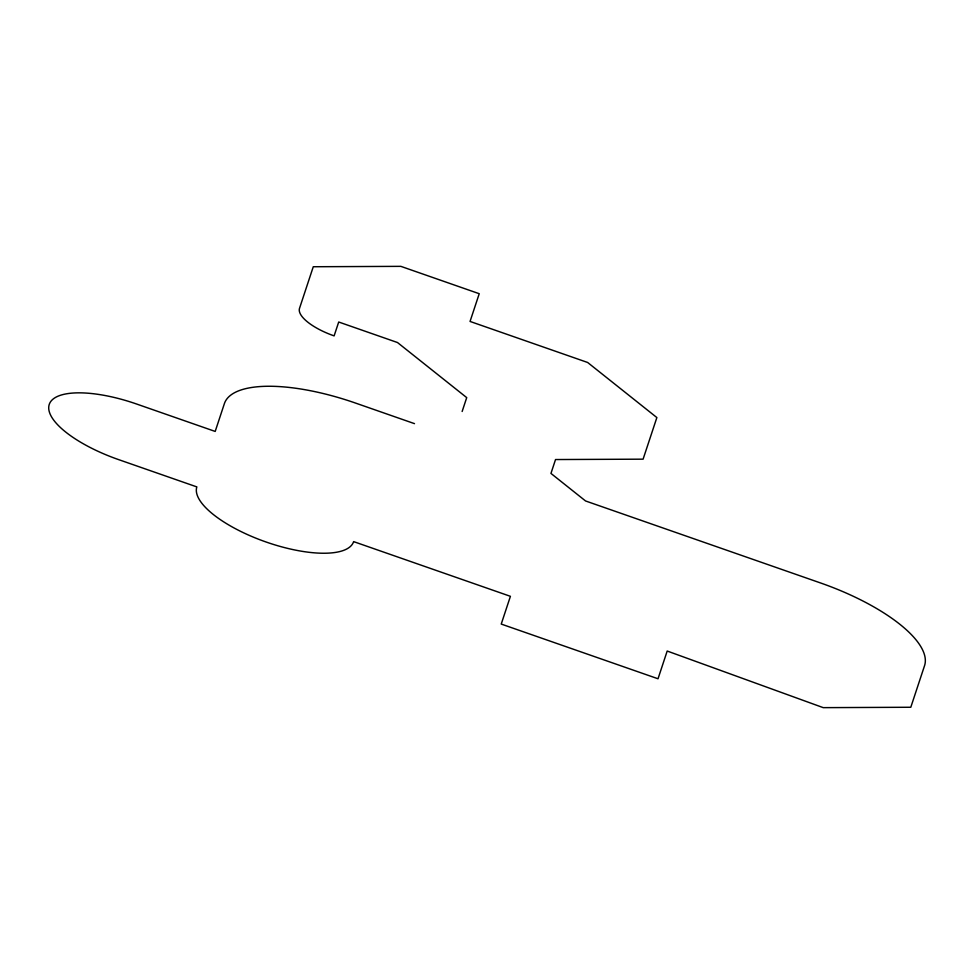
<?xml version="1.0" encoding="UTF-8"?>
<svg xmlns="http://www.w3.org/2000/svg" width="974" height="974" viewBox="0 0 974 974"><rect width="100%" height="100%" fill="white"/><g stroke="black" fill="none" stroke-linecap="round" stroke-linejoin="round"><path stroke-width="1.46" d="M462.139 411.491L466.716 397.623L397.502 342.531L338.709 322.017L334.119 335.884A41.517 14.61 19.4 0 1 299.517 308.344L313.275 266.742L400.838 266.352L479.232 293.71L470.052 321.444L587.639 362.474L656.866 417.566L643.096 459.168L555.533 459.545L550.955 473.413L585.557 500.965L820.729 583.024A124.538 43.818 19.4 0 1 924.557 665.656L910.8 707.258L823.237 707.648L667.19 651.034L658.022 678.768L501.233 624.066L510.413 596.319L353.623 541.617A83.034 29.208 19.4 0 1 266.06 541.994A83.034 29.208 19.4 0 1 196.845 486.903L118.451 459.558A83.034 29.208 19.4 0 1 49.236 404.466A83.034 29.208 19.4 0 1 136.798 404.088L215.193 431.433L224.361 403.699A124.538 43.818 19.4 0 1 355.705 403.126L414.498 423.641"/></g></svg>
